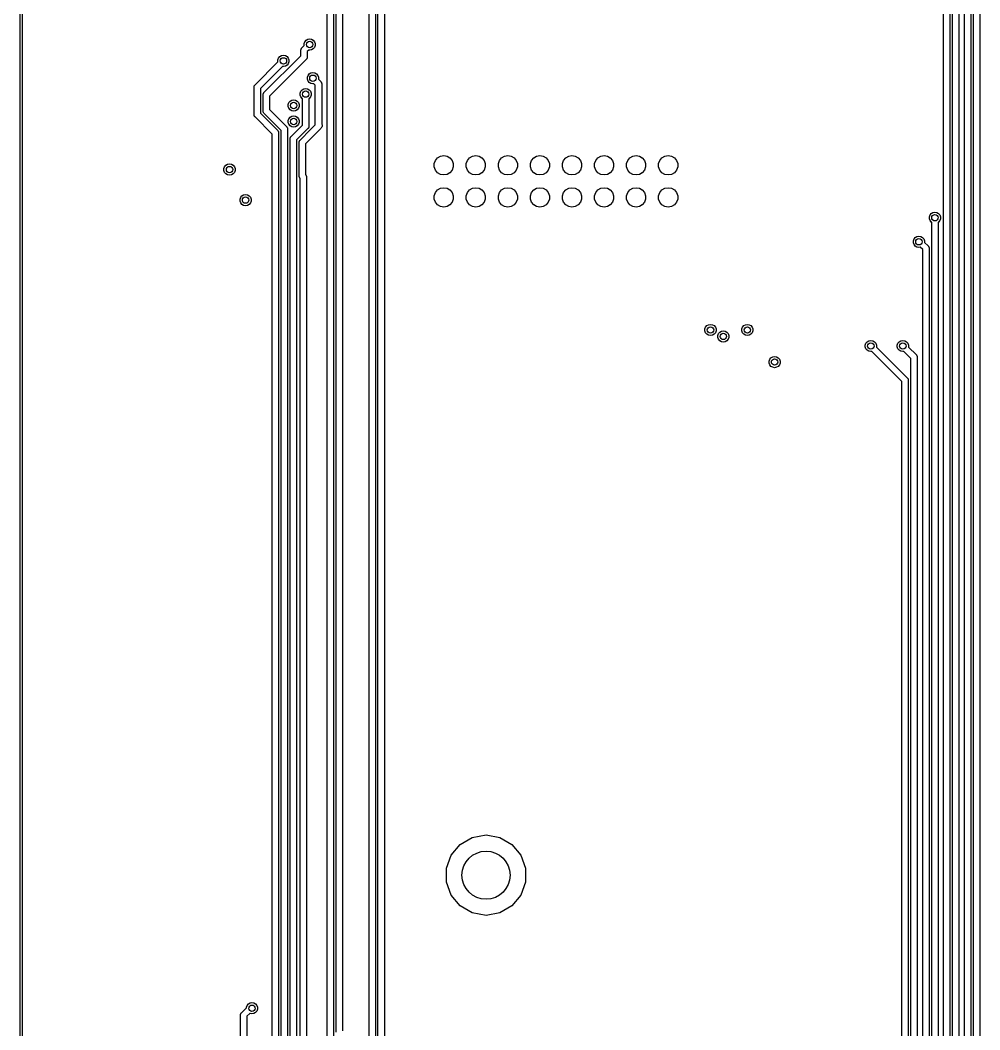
# Model space of a CAD drawing. Extents: x 25 to 346, y -457 to -16.
# Drawn here: x 25.3 to 101.3, y -164.6 to -84.7 of the extents above; entities that cross this region are included whole.
import ezdxf

# ---------------------------------------------------------------- set-up
doc = ezdxf.new("R2010")
doc.units = 0
doc.header["$MEASUREMENT"] = 0
doc.layers.add('BLACK', color=7, linetype='CONTINUOUS')

msp = doc.modelspace()

# ---------------------------------------------------------------- linework, layer by layer
at = {"layer": 'Black'}
for p, q in [((25.325, -456.565), (25.325, -16.51)), ((25.475, -16.585), (25.475, -456.49)), ((100.838, -323.024), (100.838, -20.6808)), ((101.346, -20.6808), (101.346, -322.919)), ((52.959, -241.354), (52.959, -21.844)), ((53.467, -21.844), (53.467, -241.249)), ((100.127, -324.853), (100.127, -22.225)), ((100.635, -22.225), (100.635, -324.748)), ((53.6702, -241.06), (53.6702, -23.4188)), ((54.1782, -23.524), (54.1782, -240.955)), ((50.3555, -164.845), (50.3555, -26.7335)), ((50.8635, -26.7335), (50.8635, -164.74)), ((49.6443, -166.803), (49.6443, -28.956)), ((50.1523, -28.956), (50.1523, -166.698)), ((99.187, -326.453), (99.187, -28.9988)), ((99.695, -28.8046), (99.695, -326.348)), ((98.4758, -328.282), (98.4758, -30.861)), ((98.9838, -30.861), (98.9838, -328.177)), ((47.8736, -86.3909), (47.9732, -86.2722)), ((47.9732, -86.2722), (48.1074, -86.1947)), ((48.1074, -86.1947), (48.26, -86.1678)), ((48.26, -86.1678), (48.4126, -86.1947)), ((48.4126, -86.1947), (48.5468, -86.2722)), ((48.5468, -86.2722), (48.6464, -86.3909)), ((47.5615, -87.0585), (47.5634, -87.0475)), ((47.5615, -87.5004), (47.5615, -87.0585)), ((47.5625, -87.0364), (47.5711, -87.0043)), ((47.5634, -87.0475), (47.5625, -87.0364)), ((47.5711, -87.0043), (47.5768, -86.9716)), ((47.5768, -86.9716), (47.5824, -86.9619)), ((47.5824, -86.9619), (47.5853, -86.9512)), ((47.5853, -86.9512), (47.6043, -86.924)), ((47.6043, -86.924), (47.6209, -86.8952)), ((47.6209, -86.8952), (47.6295, -86.888)), ((47.6295, -86.888), (47.6359, -86.8789)), ((47.6359, -86.8789), (47.8213, -86.6935)), ((47.8206, -86.5365), (47.8736, -86.3909)), ((47.8206, -86.6915), (47.8206, -86.5365)), ((47.8213, -86.6935), (47.8206, -86.6915)), ((48.1861, -87.0472), (48.0695, -87.1637)), ((48.26, -87.0602), (48.1861, -87.0472)), ((48.4126, -87.0333), (48.26, -87.0602)), ((48.5468, -86.9558), (48.4126, -87.0333)), ((48.6464, -86.8371), (48.5468, -86.9558)), ((48.6464, -86.3909), (48.6994, -86.5365)), ((48.6994, -86.6915), (48.6464, -86.8371)), ((48.6994, -86.5365), (48.6994, -86.6915)), ((44.6387, -90.4232), (47.5615, -87.5004)), ((47.9951, -87.7852), (45.0723, -90.708)), ((45.7378, -87.8319), (45.7908, -87.6863)), ((45.7378, -87.9869), (45.7378, -87.8319)), ((45.7908, -87.6863), (45.8904, -87.5676)), ((45.8904, -87.5676), (46.0246, -87.4901)), ((46.0246, -87.4901), (46.1772, -87.4632)), ((46.1772, -87.4632), (46.3298, -87.4901)), ((46.3298, -87.4901), (46.464, -87.5676)), ((46.464, -87.5676), (46.5636, -87.6863)), ((46.5636, -87.6863), (46.6166, -87.8319)), ((46.6166, -87.8319), (46.6166, -87.9869)), ((48.0015, -87.7761), (47.9951, -87.7852)), ((48.0101, -87.7689), (48.0015, -87.7761)), ((48.0267, -87.7401), (48.0101, -87.7689)), ((48.0457, -87.713), (48.0267, -87.7401)), ((48.0486, -87.7022), (48.0457, -87.713)), ((48.0542, -87.6925), (48.0486, -87.7022)), ((48.0599, -87.6598), (48.0542, -87.6925)), ((48.0685, -87.6278), (48.0599, -87.6598)), ((48.0695, -87.6056), (48.0676, -87.6166)), ((48.0676, -87.6166), (48.0685, -87.6278)), ((48.0695, -87.1637), (48.0695, -87.6056)), ((43.9275, -89.7999), (45.7385, -87.9889)), ((46.1033, -88.3426), (44.3611, -90.0847)), ((45.7385, -87.9889), (45.7378, -87.9869)), ((46.1772, -88.3556), (46.1033, -88.3426)), ((46.3298, -88.3287), (46.1772, -88.3556)), ((46.464, -88.2512), (46.3298, -88.3287)), ((46.5636, -88.1325), (46.464, -88.2512)), ((46.6166, -87.9869), (46.5636, -88.1325)), ((48.0746, -89.2035), (48.1276, -89.0579)), ((48.0746, -89.3585), (48.0746, -89.2035)), ((48.1276, -89.5041), (48.0746, -89.3585)), ((48.1276, -89.0579), (48.2272, -88.9392)), ((48.2272, -89.6228), (48.1276, -89.5041)), ((48.2272, -88.9392), (48.3614, -88.8617)), ((48.3614, -88.8617), (48.514, -88.8348)), ((48.514, -88.8348), (48.6666, -88.8617)), ((48.6666, -88.8617), (48.8008, -88.9392)), ((48.8008, -88.9392), (48.9004, -89.0579)), ((48.9004, -89.0579), (48.9534, -89.2035)), ((48.9534, -89.3585), (48.9527, -89.3605)), ((48.9527, -89.3605), (49.1381, -89.5459)), ((48.9534, -89.2035), (48.9534, -89.3585)), ((49.1381, -89.5459), (49.1445, -89.555)), ((49.1445, -89.555), (49.1531, -89.5622)), ((43.8531, -89.9795), (43.855, -89.9685)), ((43.8531, -92.1674), (43.8531, -89.9795)), ((43.8541, -89.9574), (43.8626, -89.9253)), ((43.855, -89.9685), (43.8541, -89.9574)), ((43.8626, -89.9253), (43.8684, -89.8926)), ((43.8684, -89.8926), (43.874, -89.883)), ((43.874, -89.883), (43.8769, -89.8722)), ((43.8769, -89.8722), (43.8959, -89.845)), ((43.8959, -89.845), (43.9125, -89.8162)), ((43.9125, -89.8162), (43.9211, -89.8091)), ((43.9211, -89.8091), (43.9275, -89.7999)), ((44.3611, -90.0847), (44.3611, -92.0622)), ((47.5031, -90.4608), (47.5561, -90.3152)), ((47.5561, -90.3152), (47.6557, -90.1965)), ((47.6557, -90.1965), (47.7899, -90.119)), ((47.7899, -90.119), (47.9425, -90.0921)), ((47.9425, -90.0921), (48.0951, -90.119)), ((48.0951, -90.119), (48.2293, -90.1965)), ((48.3614, -89.7003), (48.2272, -89.6228)), ((48.2293, -90.1965), (48.3289, -90.3152)), ((48.3289, -90.3152), (48.3819, -90.4608)), ((48.514, -89.7272), (48.3614, -89.7003)), ((48.5879, -89.7142), (48.514, -89.7272)), ((48.7045, -89.8307), (48.5879, -89.7142)), ((48.7045, -92.9766), (48.7045, -89.8307)), ((49.1531, -89.5622), (49.1697, -89.591)), ((49.1697, -89.591), (49.1887, -89.6182)), ((49.1887, -89.6182), (49.1916, -89.6289)), ((49.1916, -89.6289), (49.1972, -89.6386)), ((49.1972, -89.6386), (49.2029, -89.6713)), ((49.2029, -89.6713), (49.2115, -89.7034)), ((49.2115, -89.7034), (49.2106, -89.7145)), ((49.2106, -89.7145), (49.2125, -89.7255)), ((49.2125, -89.7255), (49.2125, -92.9148)), ((44.5643, -90.6028), (44.5662, -90.5918)), ((44.5643, -90.7923), (44.5643, -90.6028)), ((44.5643, -91.8728), (44.5643, -90.7923)), ((44.5653, -90.5807), (44.5739, -90.5486)), ((44.5662, -90.5918), (44.5653, -90.5807)), ((44.5739, -90.5486), (44.5796, -90.5159)), ((44.5796, -90.5159), (44.5852, -90.5063)), ((44.5852, -90.5063), (44.5881, -90.4955)), ((44.5881, -90.4955), (44.6071, -90.4683)), ((44.6071, -90.4683), (44.6237, -90.4396)), ((44.6237, -90.4396), (44.6323, -90.4324)), ((44.6323, -90.4324), (44.6387, -90.4232)), ((45.0723, -90.708), (45.0723, -90.7923)), ((45.0723, -90.7923), (45.0723, -91.7676)), ((46.6036, -91.2169), (46.7032, -91.0982)), ((46.7032, -91.0982), (46.8374, -91.0207)), ((46.8374, -91.0207), (46.99, -90.9938)), ((46.99, -90.9938), (47.1426, -91.0207)), ((47.1426, -91.0207), (47.2768, -91.0982)), ((47.2768, -91.0982), (47.3764, -91.2169)), ((47.5031, -90.6158), (47.5031, -90.4608)), ((47.5561, -90.7614), (47.5031, -90.6158)), ((47.6557, -90.8801), (47.5561, -90.7614)), ((47.6885, -90.8991), (47.6557, -90.8801)), ((47.6885, -92.9868), (47.6885, -90.8991)), ((48.2293, -90.8801), (48.1965, -90.8991)), ((48.1965, -90.8991), (48.1965, -93.092)), ((48.3289, -90.7614), (48.2293, -90.8801)), ((48.3819, -90.6158), (48.3289, -90.7614)), ((48.3819, -90.4608), (48.3819, -90.6158)), ((44.5662, -91.8838), (44.5643, -91.8728)), ((44.5653, -91.895), (44.5662, -91.8838)), ((44.5739, -91.927), (44.5653, -91.895)), ((44.5796, -91.9597), (44.5739, -91.927)), ((45.0723, -91.7676), (46.4371, -93.1324)), ((46.5506, -91.3625), (46.6036, -91.2169)), ((46.5506, -91.5175), (46.5506, -91.3625)), ((46.6036, -91.6631), (46.5506, -91.5175)), ((46.7032, -91.7818), (46.6036, -91.6631)), ((46.8374, -91.8593), (46.7032, -91.7818)), ((46.99, -91.8862), (46.8374, -91.8593)), ((47.1426, -91.8593), (46.99, -91.8862)), ((47.2768, -91.7818), (47.1426, -91.8593)), ((47.3764, -91.6631), (47.2768, -91.7818)), ((47.3764, -91.2169), (47.4294, -91.3625)), ((47.4294, -91.5175), (47.3764, -91.6631)), ((47.4294, -91.3625), (47.4294, -91.5175)), ((43.855, -92.1784), (43.8531, -92.1674)), ((43.8541, -92.1895), (43.855, -92.1784)), ((43.8626, -92.2216), (43.8541, -92.1895)), ((43.8684, -92.2543), (43.8626, -92.2216)), ((43.874, -92.264), (43.8684, -92.2543)), ((43.8769, -92.2748), (43.874, -92.264)), ((43.8959, -92.3019), (43.8769, -92.2748)), ((43.9125, -92.3307), (43.8959, -92.3019)), ((43.9211, -92.3379), (43.9125, -92.3307)), ((43.9275, -92.347), (43.9211, -92.3379)), ((45.2922, -93.7118), (43.9275, -92.347)), ((44.3611, -92.0622), (45.7258, -93.427)), ((44.5852, -91.9694), (44.5796, -91.9597)), ((44.5881, -91.9802), (44.5852, -91.9694)), ((44.6071, -92.0073), (44.5881, -91.9802)), ((44.6237, -92.0361), (44.6071, -92.0073)), ((44.6323, -92.0433), (44.6237, -92.0361)), ((44.6387, -92.0524), (44.6323, -92.0433)), ((46.0035, -93.4172), (44.6387, -92.0524)), ((46.5506, -92.6325), (46.6036, -92.4869)), ((46.5506, -92.7875), (46.5506, -92.6325)), ((46.6036, -92.4869), (46.7032, -92.3682)), ((46.7032, -92.3682), (46.8374, -92.2907)), ((46.8374, -92.2907), (46.99, -92.2638)), ((46.99, -92.2638), (47.1426, -92.2907)), ((47.1426, -92.2907), (47.2768, -92.3682)), ((47.2768, -92.3682), (47.3764, -92.4869)), ((47.3764, -92.4869), (47.4294, -92.6325)), ((47.4294, -92.6325), (47.4294, -92.7875)), ((45.7258, -93.427), (45.7323, -93.4361)), ((45.7323, -93.4361), (45.7408, -93.4433)), ((45.7408, -93.4433), (45.7574, -93.472)), ((45.7574, -93.472), (45.7764, -93.4992)), ((45.7764, -93.4992), (45.7793, -93.51)), ((45.7793, -93.51), (45.7849, -93.5197)), ((45.7849, -93.5197), (45.7907, -93.5524)), ((45.7907, -93.5524), (45.7993, -93.5844)), ((46.0035, -238.815), (46.0035, -93.4172)), ((46.4371, -93.1324), (46.4435, -93.1415)), ((46.4435, -93.1415), (46.452, -93.1487)), ((46.452, -93.1487), (46.4686, -93.1774)), ((46.4686, -93.1774), (46.4877, -93.2046)), ((46.4877, -93.2046), (46.4905, -93.2154)), ((46.4905, -93.2154), (46.4961, -93.2251)), ((46.4961, -93.2251), (46.5019, -93.2578)), ((46.5019, -93.2578), (46.5105, -93.2898)), ((46.5105, -93.2898), (46.5095, -93.301)), ((46.5095, -93.301), (46.5115, -93.312)), ((46.5115, -93.312), (46.5115, -238.71)), ((46.6036, -92.9331), (46.5506, -92.7875)), ((46.7032, -93.0518), (46.6036, -92.9331)), ((46.8374, -93.1293), (46.7032, -93.0518)), ((46.7891, -93.8863), (47.6885, -92.9868)), ((46.99, -93.1562), (46.8374, -93.1293)), ((47.1426, -93.1293), (46.99, -93.1562)), ((47.2768, -93.0518), (47.1426, -93.1293)), ((48.1221, -93.2716), (47.2227, -94.1711)), ((47.3764, -92.9331), (47.2768, -93.0518)), ((47.4294, -92.7875), (47.3764, -92.9331)), ((47.5003, -94.1808), (48.3344, -93.3467)), ((48.1285, -93.2625), (48.1221, -93.2716)), ((48.1371, -93.2553), (48.1285, -93.2625)), ((48.1537, -93.2265), (48.1371, -93.2553)), ((48.1727, -93.1994), (48.1537, -93.2265)), ((48.1756, -93.1886), (48.1727, -93.1994)), ((48.1812, -93.1789), (48.1756, -93.1886)), ((48.1869, -93.1462), (48.1812, -93.1789)), ((48.1955, -93.1142), (48.1869, -93.1462)), ((48.1965, -93.092), (48.1946, -93.103)), ((48.1946, -93.103), (48.1955, -93.1142)), ((48.3344, -93.3467), (48.7045, -92.9766)), ((49.1381, -93.2614), (48.6936, -93.7059)), ((49.1762, -93.2233), (49.1381, -93.2614)), ((49.2268, -93.1511), (49.1762, -93.2233)), ((49.2125, -92.9148), (49.2419, -92.978)), ((49.2496, -93.0659), (49.2268, -93.1511)), ((49.2419, -92.978), (49.2496, -93.0659)), ((45.2922, -239.109), (45.2922, -93.7118)), ((45.7993, -93.5844), (45.7983, -93.5956)), ((45.7983, -93.5956), (45.8002, -93.6066)), ((45.8002, -93.6066), (45.8002, -239.004)), ((46.7147, -94.0659), (46.7166, -94.0548)), ((46.7147, -238.252), (46.7147, -94.0659)), ((46.7156, -94.0437), (46.7242, -94.0117)), ((46.7166, -94.0548), (46.7156, -94.0437)), ((46.7242, -94.0117), (46.73, -93.979)), ((46.73, -93.979), (46.7356, -93.9693)), ((46.7356, -93.9693), (46.7385, -93.9585)), ((46.7385, -93.9585), (46.7575, -93.9313)), ((46.7575, -93.9313), (46.7741, -93.9026)), ((46.7741, -93.9026), (46.7826, -93.8954)), ((46.7826, -93.8954), (46.7891, -93.8863)), ((47.2227, -94.1711), (47.2227, -238.147)), ((47.4259, -94.3604), (47.4278, -94.3494)), ((47.4268, -94.3383), (47.4354, -94.3063)), ((47.4278, -94.3494), (47.4268, -94.3383)), ((47.4354, -94.3063), (47.4412, -94.2736)), ((47.4412, -94.2736), (47.4468, -94.2639)), ((47.4468, -94.2639), (47.4497, -94.2531)), ((47.4497, -94.2531), (47.4687, -94.2259)), ((47.4687, -94.2259), (47.4853, -94.1972)), ((47.4853, -94.1972), (47.4939, -94.19)), ((47.4939, -94.19), (47.5003, -94.1808)), ((48.6936, -93.7059), (47.9339, -94.4657)), ((47.4259, -97.028), (47.4259, -94.3604)), ((47.9339, -94.4657), (47.9339, -96.9238)), ((58.1239, -96.0443), (58.2148, -95.7946)), ((58.2148, -95.7946), (58.3855, -95.5911)), ((58.3855, -95.5911), (58.6156, -95.4583)), ((58.6156, -95.4583), (58.8772, -95.4122)), ((58.8772, -95.4122), (59.1388, -95.4583)), ((59.1388, -95.4583), (59.3689, -95.5911)), ((59.3689, -95.5911), (59.5396, -95.7946)), ((59.5396, -95.7946), (59.6305, -96.0443)), ((60.6639, -96.0443), (60.7548, -95.7946)), ((60.7548, -95.7946), (60.9255, -95.5911)), ((60.9255, -95.5911), (61.1556, -95.4583)), ((61.1556, -95.4583), (61.4172, -95.4122)), ((61.4172, -95.4122), (61.6788, -95.4583)), ((61.6788, -95.4583), (61.9089, -95.5911)), ((61.9089, -95.5911), (62.0796, -95.7946)), ((62.0796, -95.7946), (62.1705, -96.0443)), ((63.2039, -96.0443), (63.2948, -95.7946)), ((63.2948, -95.7946), (63.4655, -95.5911)), ((63.4655, -95.5911), (63.6956, -95.4583)), ((63.6956, -95.4583), (63.9572, -95.4122)), ((63.9572, -95.4122), (64.2188, -95.4583)), ((64.2188, -95.4583), (64.4489, -95.5911)), ((64.4489, -95.5911), (64.6196, -95.7946)), ((64.6196, -95.7946), (64.7105, -96.0443)), ((65.7439, -96.0443), (65.8348, -95.7946)), ((65.8348, -95.7946), (66.0055, -95.5911)), ((66.0055, -95.5911), (66.2356, -95.4583)), ((66.2356, -95.4583), (66.4972, -95.4122)), ((66.4972, -95.4122), (66.7588, -95.4583)), ((66.7588, -95.4583), (66.9889, -95.5911)), ((66.9889, -95.5911), (67.1596, -95.7946)), ((67.1596, -95.7946), (67.2505, -96.0443)), ((68.2839, -96.0443), (68.3748, -95.7946)), ((68.3748, -95.7946), (68.5455, -95.5911)), ((68.5455, -95.5911), (68.7756, -95.4583)), ((68.7756, -95.4583), (69.0372, -95.4122)), ((69.0372, -95.4122), (69.2988, -95.4583)), ((69.2988, -95.4583), (69.5289, -95.5911)), ((69.5289, -95.5911), (69.6996, -95.7946)), ((69.6996, -95.7946), (69.7905, -96.0443)), ((70.8239, -96.0443), (70.9148, -95.7946)), ((70.9148, -95.7946), (71.0855, -95.5911)), ((71.0855, -95.5911), (71.3156, -95.4583)), ((71.3156, -95.4583), (71.5772, -95.4122)), ((71.5772, -95.4122), (71.8388, -95.4583)), ((71.8388, -95.4583), (72.0689, -95.5911)), ((72.0689, -95.5911), (72.2396, -95.7946)), ((72.2396, -95.7946), (72.3305, -96.0443)), ((73.3639, -96.0443), (73.4548, -95.7946)), ((73.4548, -95.7946), (73.6255, -95.5911)), ((73.6255, -95.5911), (73.8556, -95.4583)), ((73.8556, -95.4583), (74.1172, -95.4122)), ((74.1172, -95.4122), (74.3788, -95.4583)), ((74.3788, -95.4583), (74.6089, -95.5911)), ((74.6089, -95.5911), (74.7796, -95.7946)), ((74.7796, -95.7946), (74.8705, -96.0443)), ((75.9039, -96.0443), (75.9948, -95.7946)), ((75.9948, -95.7946), (76.1655, -95.5911)), ((76.1655, -95.5911), (76.3956, -95.4583)), ((76.3956, -95.4583), (76.6572, -95.4122)), ((76.6572, -95.4122), (76.9188, -95.4583)), ((76.9188, -95.4583), (77.1489, -95.5911)), ((77.1489, -95.5911), (77.3196, -95.7946)), ((77.3196, -95.7946), (77.4105, -96.0443)), ((41.4706, -96.4425), (41.5236, -96.2969)), ((41.4706, -96.5975), (41.4706, -96.4425)), ((41.5236, -96.7431), (41.4706, -96.5975)), ((41.5236, -96.2969), (41.6232, -96.1782)), ((41.6232, -96.8618), (41.5236, -96.7431)), ((41.6232, -96.1782), (41.7574, -96.1007)), ((41.7574, -96.1007), (41.91, -96.0738)), ((41.91, -96.0738), (42.0626, -96.1007)), ((42.0626, -96.1007), (42.1968, -96.1782)), ((42.1968, -96.1782), (42.2964, -96.2969)), ((42.2964, -96.7431), (42.1968, -96.8618)), ((42.2964, -96.2969), (42.3494, -96.4425)), ((42.3494, -96.5975), (42.2964, -96.7431)), ((42.3494, -96.4425), (42.3494, -96.5975)), ((58.1239, -96.3099), (58.1239, -96.0443)), ((58.2148, -96.5596), (58.1239, -96.3099)), ((58.3855, -96.7631), (58.2148, -96.5596)), ((59.5396, -96.5596), (59.3689, -96.7631)), ((59.6305, -96.3099), (59.5396, -96.5596)), ((59.6305, -96.0443), (59.6305, -96.3099)), ((60.6639, -96.3099), (60.6639, -96.0443)), ((60.7548, -96.5596), (60.6639, -96.3099)), ((60.9255, -96.7631), (60.7548, -96.5596)), ((62.0796, -96.5596), (61.9089, -96.7631)), ((62.1705, -96.3099), (62.0796, -96.5596)), ((62.1705, -96.0443), (62.1705, -96.3099)), ((63.2039, -96.3099), (63.2039, -96.0443)), ((63.2948, -96.5596), (63.2039, -96.3099)), ((63.4655, -96.7631), (63.2948, -96.5596)), ((64.6196, -96.5596), (64.4489, -96.7631)), ((64.7105, -96.3099), (64.6196, -96.5596)), ((64.7105, -96.0443), (64.7105, -96.3099)), ((65.7439, -96.3099), (65.7439, -96.0443)), ((65.8348, -96.5596), (65.7439, -96.3099)), ((66.0055, -96.7631), (65.8348, -96.5596)), ((67.1596, -96.5596), (66.9889, -96.7631)), ((67.2505, -96.3099), (67.1596, -96.5596)), ((67.2505, -96.0443), (67.2505, -96.3099)), ((68.2839, -96.3099), (68.2839, -96.0443)), ((68.3748, -96.5596), (68.2839, -96.3099)), ((68.5455, -96.7631), (68.3748, -96.5596)), ((69.6996, -96.5596), (69.5289, -96.7631)), ((69.7905, -96.3099), (69.6996, -96.5596)), ((69.7905, -96.0443), (69.7905, -96.3099)), ((70.8239, -96.3099), (70.8239, -96.0443)), ((70.9148, -96.5596), (70.8239, -96.3099)), ((71.0855, -96.7631), (70.9148, -96.5596)), ((72.2396, -96.5596), (72.0689, -96.7631)), ((72.3305, -96.3099), (72.2396, -96.5596)), ((72.3305, -96.0443), (72.3305, -96.3099)), ((73.3639, -96.3099), (73.3639, -96.0443)), ((73.4548, -96.5596), (73.3639, -96.3099)), ((73.6255, -96.7631), (73.4548, -96.5596)), ((74.7796, -96.5596), (74.6089, -96.7631)), ((74.8705, -96.3099), (74.7796, -96.5596)), ((74.8705, -96.0443), (74.8705, -96.3099)), ((75.9039, -96.3099), (75.9039, -96.0443)), ((75.9948, -96.5596), (75.9039, -96.3099)), ((76.1655, -96.7631), (75.9948, -96.5596)), ((77.3196, -96.5596), (77.1489, -96.7631)), ((77.4105, -96.3099), (77.3196, -96.5596)), ((77.4105, -96.0443), (77.4105, -96.3099)), ((41.7574, -96.9393), (41.6232, -96.8618)), ((41.91, -96.9662), (41.7574, -96.9393)), ((42.0626, -96.9393), (41.91, -96.9662)), ((42.1968, -96.8618), (42.0626, -96.9393)), ((47.4278, -97.039), (47.4259, -97.028)), ((47.4268, -97.0501), (47.4278, -97.039)), ((47.4354, -97.0822), (47.4268, -97.0501)), ((47.4412, -97.1149), (47.4354, -97.0822)), ((47.4468, -97.1246), (47.4412, -97.1149)), ((47.4497, -97.1353), (47.4468, -97.1246)), ((47.4687, -97.1625), (47.4497, -97.1353)), ((47.4853, -97.1913), (47.4687, -97.1625)), ((47.4939, -97.1985), (47.4853, -97.1913)), ((47.498, -97.2044), (47.4939, -97.1985)), ((47.498, -170.877), (47.498, -97.2044)), ((47.9339, -96.9238), (47.938, -96.9297)), ((47.938, -96.9297), (47.9466, -96.9369)), ((47.9466, -96.9369), (47.9632, -96.9656)), ((47.9632, -96.9656), (47.9822, -96.9928)), ((47.9822, -96.9928), (47.9851, -97.0036)), ((47.9851, -97.0036), (47.9907, -97.0133)), ((47.9907, -97.0133), (47.9964, -97.0459)), ((47.9964, -97.0459), (48.005, -97.078)), ((48.005, -97.078), (48.0041, -97.0891)), ((48.0041, -97.0891), (48.006, -97.1001)), ((48.006, -97.1001), (48.006, -170.772)), ((58.6156, -96.8959), (58.3855, -96.7631)), ((58.8772, -96.942), (58.6156, -96.8959)), ((59.1388, -96.8959), (58.8772, -96.942)), ((59.3689, -96.7631), (59.1388, -96.8959)), ((61.1556, -96.8959), (60.9255, -96.7631)), ((61.4172, -96.942), (61.1556, -96.8959)), ((61.6788, -96.8959), (61.4172, -96.942)), ((61.9089, -96.7631), (61.6788, -96.8959)), ((63.6956, -96.8959), (63.4655, -96.7631)), ((63.9572, -96.942), (63.6956, -96.8959)), ((64.2188, -96.8959), (63.9572, -96.942)), ((64.4489, -96.7631), (64.2188, -96.8959)), ((66.2356, -96.8959), (66.0055, -96.7631)), ((66.4972, -96.942), (66.2356, -96.8959)), ((66.7588, -96.8959), (66.4972, -96.942)), ((66.9889, -96.7631), (66.7588, -96.8959)), ((68.7756, -96.8959), (68.5455, -96.7631)), ((69.0372, -96.942), (68.7756, -96.8959)), ((69.2988, -96.8959), (69.0372, -96.942)), ((69.5289, -96.7631), (69.2988, -96.8959)), ((71.3156, -96.8959), (71.0855, -96.7631)), ((71.5772, -96.942), (71.3156, -96.8959)), ((71.8388, -96.8959), (71.5772, -96.942)), ((72.0689, -96.7631), (71.8388, -96.8959)), ((73.8556, -96.8959), (73.6255, -96.7631)), ((74.1172, -96.942), (73.8556, -96.8959)), ((74.3788, -96.8959), (74.1172, -96.942)), ((74.6089, -96.7631), (74.3788, -96.8959)), ((76.3956, -96.8959), (76.1655, -96.7631)), ((76.6572, -96.942), (76.3956, -96.8959)), ((76.9188, -96.8959), (76.6572, -96.942)), ((77.1489, -96.7631), (76.9188, -96.8959)), ((58.1239, -98.5843), (58.2148, -98.3346)), ((58.2148, -98.3346), (58.3855, -98.1311)), ((58.3855, -98.1311), (58.6156, -97.9983)), ((58.6156, -97.9983), (58.8772, -97.9522)), ((58.8772, -97.9522), (59.1388, -97.9983)), ((59.1388, -97.9983), (59.3689, -98.1311)), ((59.3689, -98.1311), (59.5396, -98.3346)), ((59.5396, -98.3346), (59.6305, -98.5843)), ((60.6639, -98.5843), (60.7548, -98.3346)), ((60.7548, -98.3346), (60.9255, -98.1311)), ((60.9255, -98.1311), (61.1556, -97.9983)), ((61.1556, -97.9983), (61.4172, -97.9522)), ((61.4172, -97.9522), (61.6788, -97.9983)), ((61.6788, -97.9983), (61.9089, -98.1311)), ((61.9089, -98.1311), (62.0796, -98.3346)), ((62.0796, -98.3346), (62.1705, -98.5843)), ((63.2039, -98.5843), (63.2948, -98.3346)), ((63.2948, -98.3346), (63.4655, -98.1311)), ((63.4655, -98.1311), (63.6956, -97.9983)), ((63.6956, -97.9983), (63.9572, -97.9522)), ((63.9572, -97.9522), (64.2188, -97.9983)), ((64.2188, -97.9983), (64.4489, -98.1311)), ((64.4489, -98.1311), (64.6196, -98.3346)), ((64.6196, -98.3346), (64.7105, -98.5843)), ((65.7439, -98.5843), (65.8348, -98.3346)), ((65.8348, -98.3346), (66.0055, -98.1311)), ((66.0055, -98.1311), (66.2356, -97.9983)), ((66.2356, -97.9983), (66.4972, -97.9522)), ((66.4972, -97.9522), (66.7588, -97.9983)), ((66.7588, -97.9983), (66.9889, -98.1311)), ((66.9889, -98.1311), (67.1596, -98.3346)), ((67.1596, -98.3346), (67.2505, -98.5843)), ((68.2839, -98.5843), (68.3748, -98.3346)), ((68.3748, -98.3346), (68.5455, -98.1311)), ((68.5455, -98.1311), (68.7756, -97.9983)), ((68.7756, -97.9983), (69.0372, -97.9522)), ((69.0372, -97.9522), (69.2988, -97.9983)), ((69.2988, -97.9983), (69.5289, -98.1311)), ((69.5289, -98.1311), (69.6996, -98.3346)), ((69.6996, -98.3346), (69.7905, -98.5843)), ((70.8239, -98.5843), (70.9148, -98.3346)), ((70.9148, -98.3346), (71.0855, -98.1311)), ((71.0855, -98.1311), (71.3156, -97.9983)), ((71.3156, -97.9983), (71.5772, -97.9522)), ((71.5772, -97.9522), (71.8388, -97.9983)), ((71.8388, -97.9983), (72.0689, -98.1311)), ((72.0689, -98.1311), (72.2396, -98.3346)), ((72.2396, -98.3346), (72.3305, -98.5843)), ((73.3639, -98.5843), (73.4548, -98.3346)), ((73.4548, -98.3346), (73.6255, -98.1311)), ((73.6255, -98.1311), (73.8556, -97.9983)), ((73.8556, -97.9983), (74.1172, -97.9522)), ((74.1172, -97.9522), (74.3788, -97.9983)), ((74.3788, -97.9983), (74.6089, -98.1311)), ((74.6089, -98.1311), (74.7796, -98.3346)), ((74.7796, -98.3346), (74.8705, -98.5843)), ((75.9039, -98.5843), (75.9948, -98.3346)), ((75.9948, -98.3346), (76.1655, -98.1311)), ((76.1655, -98.1311), (76.3956, -97.9983)), ((76.3956, -97.9983), (76.6572, -97.9522)), ((76.6572, -97.9522), (76.9188, -97.9983)), ((76.9188, -97.9983), (77.1489, -98.1311)), ((77.1489, -98.1311), (77.3196, -98.3346)), ((77.3196, -98.3346), (77.4105, -98.5843)), ((42.7406, -98.8555), (42.7936, -98.7099)), ((42.7406, -99.0105), (42.7406, -98.8555)), ((42.7936, -99.1561), (42.7406, -99.0105)), ((42.7936, -98.7099), (42.8932, -98.5912)), ((42.8932, -98.5912), (43.0274, -98.5137)), ((43.0274, -98.5137), (43.18, -98.4868)), ((43.18, -98.4868), (43.3326, -98.5137)), ((43.3326, -98.5137), (43.4668, -98.5912)), ((43.4668, -98.5912), (43.5664, -98.7099)), ((43.5664, -98.7099), (43.6194, -98.8555)), ((43.6194, -99.0105), (43.5664, -99.1561)), ((43.6194, -98.8555), (43.6194, -99.0105)), ((58.1239, -98.8499), (58.1239, -98.5843)), ((58.2148, -99.0996), (58.1239, -98.8499)), ((58.3855, -99.3031), (58.2148, -99.0996)), ((59.5396, -99.0996), (59.3689, -99.3031)), ((59.6305, -98.8499), (59.5396, -99.0996)), ((59.6305, -98.5843), (59.6305, -98.8499)), ((60.6639, -98.8499), (60.6639, -98.5843)), ((60.7548, -99.0996), (60.6639, -98.8499)), ((60.9255, -99.3031), (60.7548, -99.0996)), ((62.0796, -99.0996), (61.9089, -99.3031)), ((62.1705, -98.8499), (62.0796, -99.0996)), ((62.1705, -98.5843), (62.1705, -98.8499)), ((63.2039, -98.8499), (63.2039, -98.5843)), ((63.2948, -99.0996), (63.2039, -98.8499)), ((63.4655, -99.3031), (63.2948, -99.0996)), ((64.6196, -99.0996), (64.4489, -99.3031)), ((64.7105, -98.8499), (64.6196, -99.0996)), ((64.7105, -98.5843), (64.7105, -98.8499)), ((65.7439, -98.8499), (65.7439, -98.5843)), ((65.8348, -99.0996), (65.7439, -98.8499)), ((66.0055, -99.3031), (65.8348, -99.0996)), ((67.1596, -99.0996), (66.9889, -99.3031)), ((67.2505, -98.8499), (67.1596, -99.0996)), ((67.2505, -98.5843), (67.2505, -98.8499)), ((68.2839, -98.8499), (68.2839, -98.5843)), ((68.3748, -99.0996), (68.2839, -98.8499)), ((68.5455, -99.3031), (68.3748, -99.0996)), ((69.6996, -99.0996), (69.5289, -99.3031)), ((69.7905, -98.8499), (69.6996, -99.0996)), ((69.7905, -98.5843), (69.7905, -98.8499)), ((70.8239, -98.8499), (70.8239, -98.5843)), ((70.9148, -99.0996), (70.8239, -98.8499)), ((71.0855, -99.3031), (70.9148, -99.0996)), ((72.2396, -99.0996), (72.0689, -99.3031)), ((72.3305, -98.8499), (72.2396, -99.0996)), ((72.3305, -98.5843), (72.3305, -98.8499)), ((73.3639, -98.8499), (73.3639, -98.5843)), ((73.4548, -99.0996), (73.3639, -98.8499)), ((73.6255, -99.3031), (73.4548, -99.0996)), ((74.7796, -99.0996), (74.6089, -99.3031)), ((74.8705, -98.8499), (74.7796, -99.0996)), ((74.8705, -98.5843), (74.8705, -98.8499)), ((75.9039, -98.8499), (75.9039, -98.5843)), ((75.9948, -99.0996), (75.9039, -98.8499)), ((76.1655, -99.3031), (75.9948, -99.0996)), ((77.3196, -99.0996), (77.1489, -99.3031)), ((77.4105, -98.8499), (77.3196, -99.0996)), ((77.4105, -98.5843), (77.4105, -98.8499)), ((42.8932, -99.2748), (42.7936, -99.1561)), ((43.0274, -99.3523), (42.8932, -99.2748)), ((43.18, -99.3792), (43.0274, -99.3523)), ((43.3326, -99.3523), (43.18, -99.3792)), ((43.4668, -99.2748), (43.3326, -99.3523)), ((43.5664, -99.1561), (43.4668, -99.2748)), ((58.6156, -99.4359), (58.3855, -99.3031)), ((58.8772, -99.482), (58.6156, -99.4359)), ((59.1388, -99.4359), (58.8772, -99.482)), ((59.3689, -99.3031), (59.1388, -99.4359)), ((61.1556, -99.4359), (60.9255, -99.3031)), ((61.4172, -99.482), (61.1556, -99.4359)), ((61.6788, -99.4359), (61.4172, -99.482)), ((61.9089, -99.3031), (61.6788, -99.4359)), ((63.6956, -99.4359), (63.4655, -99.3031)), ((63.9572, -99.482), (63.6956, -99.4359)), ((64.2188, -99.4359), (63.9572, -99.482)), ((64.4489, -99.3031), (64.2188, -99.4359)), ((66.2356, -99.4359), (66.0055, -99.3031)), ((66.4972, -99.482), (66.2356, -99.4359)), ((66.7588, -99.4359), (66.4972, -99.482)), ((66.9889, -99.3031), (66.7588, -99.4359)), ((68.7756, -99.4359), (68.5455, -99.3031)), ((69.0372, -99.482), (68.7756, -99.4359)), ((69.2988, -99.4359), (69.0372, -99.482)), ((69.5289, -99.3031), (69.2988, -99.4359)), ((71.3156, -99.4359), (71.0855, -99.3031)), ((71.5772, -99.482), (71.3156, -99.4359)), ((71.8388, -99.4359), (71.5772, -99.482)), ((72.0689, -99.3031), (71.8388, -99.4359)), ((73.8556, -99.4359), (73.6255, -99.3031)), ((74.1172, -99.482), (73.8556, -99.4359)), ((74.3788, -99.4359), (74.1172, -99.482)), ((74.6089, -99.3031), (74.3788, -99.4359)), ((76.3956, -99.4359), (76.1655, -99.3031)), ((76.6572, -99.482), (76.3956, -99.4359)), ((76.9188, -99.4359), (76.6572, -99.482)), ((77.1489, -99.3031), (76.9188, -99.4359)), ((97.5032, -99.9882), (97.6374, -99.9107)), ((97.6374, -99.9107), (97.79, -99.8838)), ((97.79, -99.8838), (97.9426, -99.9107)), ((97.9426, -99.9107), (98.0768, -99.9882)), ((97.3506, -100.253), (97.4036, -100.107)), ((97.3506, -100.407), (97.3506, -100.253)), ((97.4036, -100.553), (97.3506, -100.407)), ((97.4036, -100.107), (97.5032, -99.9882)), ((97.5032, -100.672), (97.4036, -100.553)), ((97.536, -100.691), (97.5032, -100.672)), ((97.536, -100.711), (97.536, -100.691)), ((97.536, -101.6), (97.536, -100.711)), ((98.0768, -100.672), (98.044, -100.691)), ((98.044, -100.691), (98.044, -100.711)), ((98.044, -100.711), (98.044, -101.6)), ((98.0768, -99.9882), (98.1764, -100.107)), ((98.1764, -100.553), (98.0768, -100.672)), ((98.1764, -100.107), (98.2294, -100.253)), ((98.2294, -100.407), (98.1764, -100.553)), ((98.2294, -100.253), (98.2294, -100.407)), ((96.0806, -102.158), (96.1336, -102.012)), ((96.0806, -102.312), (96.0806, -102.158)), ((96.1336, -102.458), (96.0806, -102.312)), ((96.1336, -102.012), (96.2332, -101.893)), ((96.2332, -101.893), (96.3674, -101.816)), ((96.3674, -101.816), (96.52, -101.789)), ((96.52, -101.789), (96.6726, -101.816)), ((96.6726, -101.816), (96.8068, -101.893)), ((96.8068, -101.893), (96.9064, -102.012)), ((96.9064, -102.012), (96.9594, -102.158)), ((96.9594, -102.158), (96.9594, -102.291)), ((96.9594, -102.291), (97.2497, -102.555)), ((97.536, -329.882), (97.536, -101.6)), ((98.044, -101.6), (98.044, -329.777)), ((96.2332, -102.577), (96.1336, -102.458)), ((96.3674, -102.654), (96.2332, -102.577)), ((96.52, -102.681), (96.3674, -102.654)), ((96.6148, -102.664), (96.52, -102.681)), ((96.8248, -102.855), (96.6148, -102.664)), ((96.8248, -331.711), (96.8248, -102.855)), ((97.2497, -102.555), (97.2602, -102.569)), ((97.2602, -102.569), (97.2734, -102.58)), ((97.2734, -102.58), (97.287, -102.603)), ((97.287, -102.603), (97.3036, -102.625)), ((97.3036, -102.625), (97.3089, -102.641)), ((97.3089, -102.641), (97.3175, -102.656)), ((97.3175, -102.656), (97.3222, -102.683)), ((97.3222, -102.683), (97.3305, -102.709)), ((97.3305, -102.709), (97.3298, -102.726)), ((97.3298, -102.726), (97.3328, -102.743)), ((97.3328, -102.743), (97.3328, -331.606)), ((79.5706, -109.143), (79.6236, -108.997)), ((79.5706, -109.297), (79.5706, -109.143)), ((79.6236, -109.443), (79.5706, -109.297)), ((79.6236, -108.997), (79.7232, -108.878)), ((79.7232, -109.562), (79.6236, -109.443)), ((79.7232, -108.878), (79.8574, -108.801)), ((79.8574, -108.801), (80.01, -108.774)), ((80.01, -108.774), (80.1626, -108.801)), ((80.1626, -108.801), (80.2968, -108.878)), ((80.2968, -108.878), (80.3964, -108.997)), ((80.3964, -109.443), (80.2968, -109.562)), ((80.3964, -108.997), (80.4494, -109.143)), ((80.4494, -109.297), (80.3964, -109.443)), ((80.4494, -109.143), (80.4494, -109.297)), ((80.5866, -109.651), (80.6396, -109.505)), ((80.6396, -109.505), (80.7392, -109.386)), ((80.7392, -109.386), (80.8734, -109.309)), ((80.8734, -109.309), (81.026, -109.282)), ((81.026, -109.282), (81.1786, -109.309)), ((81.1786, -109.309), (81.3128, -109.386)), ((81.3128, -109.386), (81.4124, -109.505)), ((81.4124, -109.505), (81.4654, -109.651)), ((82.4916, -109.143), (82.5446, -108.997)), ((82.4916, -109.297), (82.4916, -109.143)), ((82.5446, -109.443), (82.4916, -109.297)), ((82.5446, -108.997), (82.6442, -108.878)), ((82.6442, -109.562), (82.5446, -109.443)), ((82.6442, -108.878), (82.7784, -108.801)), ((82.7784, -108.801), (82.931, -108.774)), ((82.931, -108.774), (83.0836, -108.801)), ((83.0836, -108.801), (83.2178, -108.878)), ((83.2178, -108.878), (83.3174, -108.997)), ((83.3174, -109.443), (83.2178, -109.562)), ((83.3174, -108.997), (83.3704, -109.143)), ((83.3704, -109.297), (83.3174, -109.443)), ((83.3704, -109.143), (83.3704, -109.297)), ((79.8574, -109.639), (79.7232, -109.562)), ((80.01, -109.666), (79.8574, -109.639)), ((80.1626, -109.639), (80.01, -109.666)), ((80.2968, -109.562), (80.1626, -109.639)), ((80.5866, -109.805), (80.5866, -109.651)), ((80.6396, -109.951), (80.5866, -109.805)), ((80.7392, -110.07), (80.6396, -109.951)), ((80.8734, -110.147), (80.7392, -110.07)), ((81.026, -110.174), (80.8734, -110.147)), ((81.1786, -110.147), (81.026, -110.174)), ((81.3128, -110.07), (81.1786, -110.147)), ((81.4124, -109.951), (81.3128, -110.07)), ((81.4654, -109.805), (81.4124, -109.951)), ((81.4654, -109.651), (81.4654, -109.805)), ((82.7784, -109.639), (82.6442, -109.562)), ((82.931, -109.666), (82.7784, -109.639)), ((83.0836, -109.639), (82.931, -109.666)), ((83.2178, -109.562), (83.0836, -109.639)), ((92.2706, -110.413), (92.3236, -110.267)), ((92.3236, -110.267), (92.4232, -110.148)), ((92.4232, -110.148), (92.5574, -110.071)), ((92.5574, -110.071), (92.71, -110.044)), ((92.71, -110.044), (92.8626, -110.071)), ((92.8626, -110.071), (92.9968, -110.148)), ((92.9968, -110.148), (93.0964, -110.267)), ((93.0964, -110.267), (93.1494, -110.413)), ((94.8106, -110.413), (94.8636, -110.267)), ((94.8636, -110.267), (94.9632, -110.148)), ((94.9632, -110.148), (95.0974, -110.071)), ((95.0974, -110.071), (95.25, -110.044)), ((95.25, -110.044), (95.4026, -110.071)), ((95.4026, -110.071), (95.5368, -110.148)), ((95.5368, -110.148), (95.6364, -110.267)), ((95.6364, -110.267), (95.6894, -110.413)), ((92.2706, -110.567), (92.2706, -110.413)), ((92.3236, -110.713), (92.2706, -110.567)), ((92.4232, -110.832), (92.3236, -110.713)), ((92.5574, -110.909), (92.4232, -110.832)), ((92.71, -110.936), (92.5574, -110.909)), ((92.7839, -110.923), (92.71, -110.936)), ((95.1738, -113.313), (92.7839, -110.923)), ((93.1494, -110.567), (93.1487, -110.569)), ((93.1487, -110.569), (95.6074, -113.028)), ((93.1494, -110.413), (93.1494, -110.567)), ((94.8106, -110.567), (94.8106, -110.413)), ((94.8636, -110.713), (94.8106, -110.567)), ((94.9632, -110.832), (94.8636, -110.713)), ((95.0974, -110.909), (94.9632, -110.832)), ((95.25, -110.936), (95.0974, -110.909)), ((95.3239, -110.923), (95.25, -110.936)), ((95.885, -111.484), (95.3239, -110.923)), ((95.6894, -110.567), (95.6887, -110.569)), ((95.6887, -110.569), (96.3186, -111.199)), ((95.6894, -110.413), (95.6894, -110.567)), ((84.6506, -111.683), (84.7036, -111.537)), ((84.6506, -111.837), (84.6506, -111.683)), ((84.7036, -111.983), (84.6506, -111.837)), ((84.7036, -111.537), (84.8032, -111.418)), ((84.8032, -111.418), (84.9374, -111.341)), ((84.9374, -111.341), (85.09, -111.314)), ((85.09, -111.314), (85.2426, -111.341)), ((85.2426, -111.341), (85.3768, -111.418)), ((85.3768, -111.418), (85.4764, -111.537)), ((85.4764, -111.537), (85.5294, -111.683)), ((85.5294, -111.837), (85.4764, -111.983)), ((85.5294, -111.683), (85.5294, -111.837)), ((95.885, -112.395), (95.885, -111.484)), ((96.3186, -111.199), (96.325, -111.209)), ((96.325, -111.209), (96.3336, -111.216)), ((96.3336, -111.216), (96.3502, -111.244)), ((96.3502, -111.244), (96.3692, -111.272)), ((96.3692, -111.272), (96.3721, -111.282)), ((96.3721, -111.282), (96.3777, -111.292)), ((96.3777, -111.292), (96.3834, -111.325)), ((96.3834, -111.325), (96.392, -111.357)), ((96.392, -111.357), (96.3911, -111.368)), ((96.3911, -111.368), (96.393, -111.379)), ((96.393, -111.379), (96.393, -112.395)), ((84.8032, -112.102), (84.7036, -111.983)), ((84.9374, -112.179), (84.8032, -112.102)), ((85.09, -112.206), (84.9374, -112.179)), ((85.2426, -112.179), (85.09, -112.206)), ((85.3768, -112.102), (85.2426, -112.179)), ((85.4764, -111.983), (85.3768, -112.102)), ((95.885, -333.311), (95.885, -112.395)), ((96.393, -112.395), (96.393, -333.206)), ((95.1738, -114.173), (95.1738, -113.313)), ((95.6074, -113.028), (95.6138, -113.037)), ((95.6138, -113.037), (95.6224, -113.045)), ((95.6224, -113.045), (95.639, -113.073)), ((95.639, -113.073), (95.658, -113.1)), ((95.658, -113.1), (95.6609, -113.111)), ((95.6609, -113.111), (95.6665, -113.121)), ((95.6665, -113.121), (95.6722, -113.154)), ((95.6722, -113.154), (95.6808, -113.186)), ((95.6808, -113.186), (95.6798, -113.197)), ((95.6798, -113.197), (95.6818, -113.208)), ((95.6818, -113.208), (95.6818, -114.173)), ((95.1738, -299.466), (95.1738, -114.173)), ((95.6818, -114.173), (95.6818, -299.466)), ((60.1814, -149.959), (61.1399, -149.405)), ((61.1399, -149.405), (62.23, -149.213)), ((62.23, -149.213), (63.3201, -149.405)), ((63.3201, -149.405), (64.2786, -149.959)), ((59.4699, -150.806), (60.1814, -149.959)), ((64.2786, -149.959), (64.9901, -150.806)), ((59.0913, -151.847), (59.4699, -150.806)), ((64.9901, -150.806), (65.3687, -151.847)), ((59.0913, -152.953), (59.0913, -151.847)), ((65.3687, -151.847), (65.3687, -152.953)), ((59.4699, -153.994), (59.0913, -152.953)), ((65.3687, -152.953), (64.9901, -153.994)), ((60.1814, -154.841), (59.4699, -153.994)), ((64.9901, -153.994), (64.2786, -154.841)), ((61.1399, -155.395), (60.1814, -154.841)), ((64.2786, -154.841), (63.3201, -155.395)), ((62.23, -155.587), (61.1399, -155.395)), ((63.3201, -155.395), (62.23, -155.587)), ((42.852, -163.291), (43.2486, -162.894)), ((43.2486, -162.864), (43.3016, -162.718)), ((43.2486, -162.894), (43.2486, -162.864)), ((43.3016, -162.718), (43.4012, -162.599)), ((43.4012, -162.599), (43.5354, -162.522)), ((43.5354, -162.522), (43.688, -162.495)), ((43.688, -162.495), (43.8406, -162.522)), ((43.8406, -162.522), (43.9748, -162.599)), ((43.9748, -162.599), (44.0744, -162.718)), ((44.0744, -162.718), (44.1274, -162.864)), ((44.1274, -163.018), (44.0744, -163.164)), ((44.1274, -162.864), (44.1274, -163.018)), ((42.7776, -163.47), (42.7796, -163.459)), ((42.7776, -166.032), (42.7776, -163.47)), ((42.7786, -163.448), (42.7872, -163.416)), ((42.7796, -163.459), (42.7786, -163.448)), ((42.7872, -163.416), (42.7929, -163.383)), ((42.7929, -163.383), (42.7985, -163.374)), ((42.7985, -163.374), (42.8014, -163.363)), ((42.8014, -163.363), (42.8205, -163.336)), ((42.8205, -163.336), (42.8371, -163.307)), ((42.8371, -163.307), (42.8456, -163.3)), ((42.8456, -163.3), (42.852, -163.291)), ((43.5135, -163.348), (43.2856, -163.576)), ((43.2856, -163.576), (43.2856, -166.137)), ((43.5354, -163.36), (43.5135, -163.348)), ((43.688, -163.387), (43.5354, -163.36)), ((43.8406, -163.36), (43.688, -163.387)), ((43.9748, -163.283), (43.8406, -163.36)), ((44.0744, -163.164), (43.9748, -163.283))]:
    msp.add_line(p, q, dxfattribs=at)
for centre, radius in [((48.26, -86.614), 0.254), ((46.1772, -87.9094), 0.254), ((48.514, -89.281), 0.254), ((47.9425, -90.5383), 0.254), ((46.99, -91.44), 0.254), ((46.99, -92.71), 0.254), ((41.91, -96.52), 0.254), ((43.18, -98.933), 0.254), ((97.79, -100.33), 0.254), ((96.52, -102.235), 0.254), ((80.01, -109.22), 0.254), ((81.026, -109.728), 0.254), ((82.931, -109.22), 0.254), ((92.71, -110.49), 0.254), ((95.25, -110.49), 0.254), ((85.09, -111.76), 0.254), ((62.23, -152.4), 1.905), ((43.688, -162.941), 0.254)]:
    msp.add_circle(centre, radius, dxfattribs=at)

doc.saveas('drawing.dxf')
